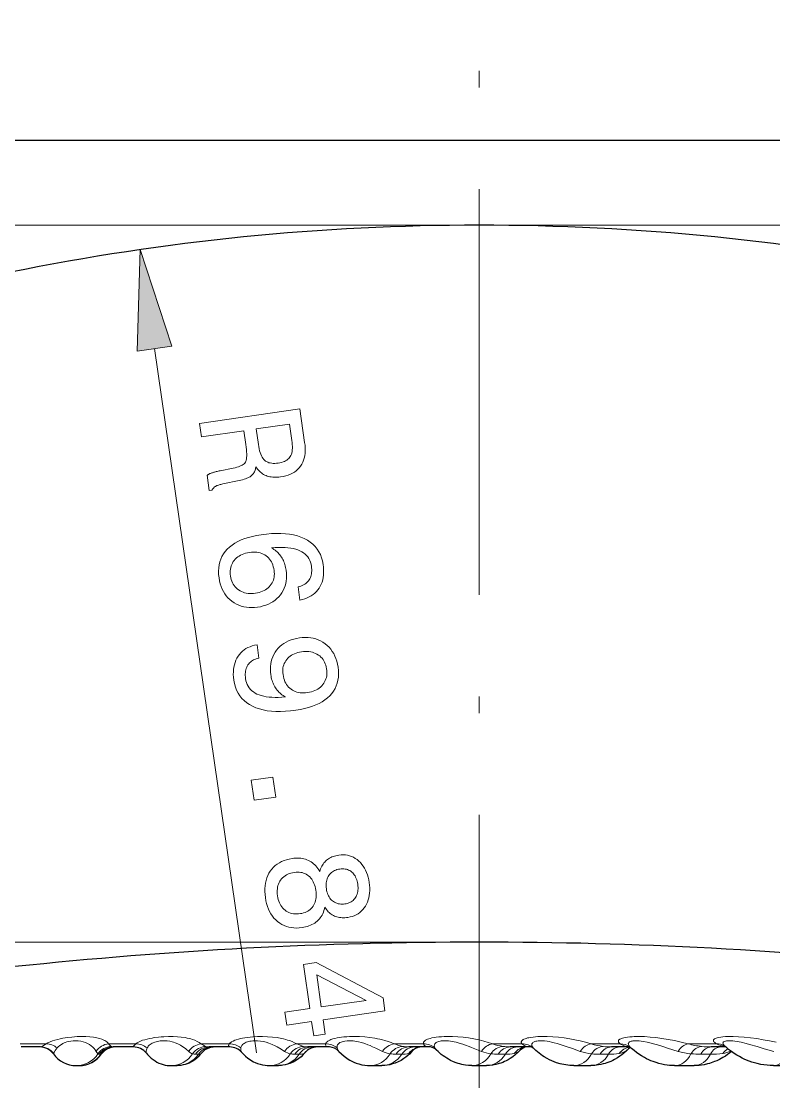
# Model space of a CAD drawing. Extents: x 0 to 297, y 0 to 535.
# Drawn here: x 144.63 to 166.89, y 111.05 to 142.41 of the extents above; entities that cross this region are included whole.
import ezdxf

# ---------------------------------------------------------------- set-up
doc = ezdxf.new("R2010")
doc.units = 0
doc.linetypes.add('DASHDOT', pattern=[18.5, 12, -3, 0.5, -3])

msp = doc.modelspace()

# ---------------------------------------------------------------- linework, layer by layer
at = {"color": 7, "linetype": 'DASHDOT', "lineweight": 13}
msp.add_line((158.178, 106.949), (158.178, 398.269), dxfattribs=at)
at = {"color": 7, "lineweight": 30}
for p, q in [((178.477, 138.881), (137.877, 138.881)), ((178.427, 138.881), (137.927, 138.881))]:
    msp.add_line(p, q, dxfattribs=at)
at = {"color": 7, "lineweight": 13}
for p, q in [((158.176, 136.381), (110.541, 136.381)), ((158.179, 136.381), (214.117, 136.381)), ((148.576, 132.734), (151.596, 111.91)), ((158.178, 115.181), (110.541, 115.181))]:
    msp.add_line(p, q, dxfattribs=at)
at = {"color": 7, "lineweight": 13, "ltscale": 0.01908}
msp.add_line((145.366, 112.173), (144.603, 112.173), dxfattribs=at)
at = {"color": 7, "lineweight": 30, "ltscale": 0.014203}
msp.add_line((145.2, 112.081), (144.632, 112.081), dxfattribs=at)
at = {"color": 7, "lineweight": 13, "ltscale": 0.020049}
msp.add_line((148.021, 112.173), (147.219, 112.173), dxfattribs=at)
at = {"color": 7, "lineweight": 30, "ltscale": 0.014899}
msp.add_line((147.947, 112.081), (147.351, 112.081), dxfattribs=at)
at = {"color": 7, "lineweight": 13, "ltscale": 0.020798}
msp.add_line((150.786, 112.173), (149.954, 112.173), dxfattribs=at)
at = {"color": 7, "lineweight": 30, "ltscale": 0.015432}
msp.add_line((150.806, 112.081), (150.189, 112.081), dxfattribs=at)
at = {"color": 7, "lineweight": 13, "ltscale": 0.021319}
msp.add_line((153.633, 112.173), (152.78, 112.173), dxfattribs=at)
at = {"color": 7, "lineweight": 30, "ltscale": 0.015795}
msp.add_line((153.746, 112.081), (153.114, 112.081), dxfattribs=at)
at = {"color": 7, "lineweight": 13, "ltscale": 0.021607}
msp.add_line((156.529, 112.173), (155.665, 112.173), dxfattribs=at)
at = {"color": 7, "lineweight": 30, "ltscale": 0.015985}
msp.add_line((156.734, 112.081), (156.094, 112.081), dxfattribs=at)
at = {"color": 7, "lineweight": 13, "ltscale": 0.021658}
msp.add_line((159.444, 112.173), (158.578, 112.173), dxfattribs=at)
at = {"color": 7, "lineweight": 30, "ltscale": 0.015271}
msp.add_line((159.709, 112.081), (159.098, 112.081), dxfattribs=at)
at = {"color": 7, "lineweight": 13, "ltscale": 0.000936522}
msp.add_line((159.778, 112.052), (159.803, 112.025), dxfattribs=at)
at = {"color": 7, "lineweight": 13, "ltscale": 0.021471}
msp.add_line((162.345, 112.173), (161.486, 112.173), dxfattribs=at)
at = {"color": 7, "lineweight": 30, "ltscale": 0.013554}
msp.add_line((162.633, 112.081), (162.091, 112.081), dxfattribs=at)
at = {"color": 7, "lineweight": 30, "ltscale": 0.000997126}
msp.add_line((162.612, 112.093), (162.646, 112.072), dxfattribs=at)
at = {"color": 7, "lineweight": 30, "ltscale": 0.000317446}
msp.add_line((162.655, 112.063), (162.646, 112.072), dxfattribs=at)
at = {"color": 7, "lineweight": 13, "ltscale": 0.021049}
msp.add_line((165.2, 112.173), (164.358, 112.173), dxfattribs=at)
at = {"color": 7, "lineweight": 30, "ltscale": 0.010667}
msp.add_line((165.468, 112.081), (165.042, 112.081), dxfattribs=at)
at = {"color": 7, "lineweight": 30, "ltscale": 0.000668864}
msp.add_line((165.449, 112.098), (165.428, 112.115), dxfattribs=at)
at = {"color": 7, "lineweight": 13, "ltscale": 0.001093}
msp.add_line((146.943, 111.867), (146.987, 111.867), dxfattribs=at)
at = {"color": 7, "lineweight": 13, "ltscale": 0.002175}
msp.add_line((149.788, 111.867), (149.875, 111.867), dxfattribs=at)
at = {"color": 7, "lineweight": 13, "ltscale": 0.003233}
msp.add_line((152.724, 111.867), (152.853, 111.867), dxfattribs=at)
at = {"color": 7, "lineweight": 13, "ltscale": 0.004255}
msp.add_line((155.72, 111.867), (155.89, 111.867), dxfattribs=at)
at = {"color": 7, "lineweight": 13, "ltscale": 0.005231}
msp.add_line((158.743, 111.867), (158.952, 111.867), dxfattribs=at)
at = {"color": 7, "lineweight": 13, "ltscale": 0.006149}
msp.add_line((161.76, 111.867), (162.005, 111.867), dxfattribs=at)
at = {"color": 7, "lineweight": 13, "ltscale": 0.007}
msp.add_line((164.737, 111.867), (165.017, 111.867), dxfattribs=at)
at = {"color": 7, "lineweight": 30, "ltscale": 0.002263}
msp.add_line((146.255, 111.531), (146.346, 111.531), dxfattribs=at)
at = {"color": 7, "lineweight": 30, "ltscale": 0.004502}
msp.add_line((149.064, 111.531), (149.244, 111.531), dxfattribs=at)
at = {"color": 7, "lineweight": 30, "ltscale": 0.006691}
msp.add_line((151.972, 111.531), (152.24, 111.531), dxfattribs=at)
at = {"color": 7, "lineweight": 30, "ltscale": 0.008806}
msp.add_line((154.949, 111.531), (155.301, 111.531), dxfattribs=at)
at = {"color": 7, "lineweight": 30, "ltscale": 0.010826}
msp.add_line((157.961, 111.531), (158.394, 111.531), dxfattribs=at)
at = {"color": 7, "lineweight": 30, "ltscale": 0.012726}
msp.add_line((160.975, 111.531), (161.484, 111.531), dxfattribs=at)
at = {"color": 7, "lineweight": 30, "ltscale": 0.014487}
msp.add_line((163.958, 111.531), (164.538, 111.531), dxfattribs=at)
at = {"color": 7, "lineweight": 30, "ltscale": 0.01609}
msp.add_line((166.878, 111.531), (167.522, 111.531), dxfattribs=at)
at = {"color": 7, "lineweight": 13}
for points in [[(149.091, 132.809), (148.152, 135.658), (148.06, 132.659)], [(149.907, 130.519), (152.872, 130.949), (153.016, 129.958), (153.026, 129.872), (153.031, 129.79), (153.032, 129.711), (153.027, 129.636), (153.018, 129.564), (153.004, 129.496), (152.984, 129.432), (152.96, 129.371), (152.931, 129.313), (152.897, 129.259), (152.858, 129.209), (152.815, 129.163), (152.766, 129.121), (152.714, 129.083), (152.657, 129.049), (152.595, 129.019), (152.528, 128.993), (152.457, 128.971), (152.381, 128.953), (152.301, 128.939), (152.253, 128.933), (152.206, 128.929), (152.16, 128.927), (152.115, 128.928), (152.072, 128.931), (152.03, 128.936), (151.989, 128.943), (151.949, 128.952), (151.911, 128.964), (151.874, 128.978), (151.838, 128.994), (151.803, 129.012), (151.769, 129.032), (151.737, 129.054), (151.707, 129.079), (151.677, 129.106), (151.649, 129.134), (151.622, 129.165), (151.597, 129.198), (151.572, 129.233), (151.566, 129.2), (151.559, 129.169), (151.55, 129.139), (151.54, 129.111), (151.528, 129.084), (151.514, 129.059), (151.5, 129.036), (151.483, 129.015), (151.466, 128.995), (151.447, 128.976), (151.425, 128.959), (151.4, 128.943), (151.371, 128.927), (151.339, 128.911), (151.304, 128.897), (151.265, 128.882), (151.223, 128.869), (151.177, 128.856), (151.128, 128.843), (151.075, 128.831), (150.597, 128.73), (150.567, 128.723), (150.539, 128.716), (150.512, 128.709), (150.487, 128.702), (150.464, 128.695), (150.442, 128.688), (150.423, 128.68), (150.404, 128.672), (150.388, 128.665), (150.374, 128.657), (150.36, 128.649), (150.348, 128.64), (150.336, 128.63), (150.325, 128.62), (150.315, 128.61), (150.305, 128.599), (150.297, 128.587), (150.289, 128.575), (150.282, 128.562), (150.276, 128.549), (150.195, 128.537), (150.13, 128.986), (150.139, 128.993), (150.149, 129), (150.161, 129.007), (150.173, 129.014), (150.186, 129.021), (150.2, 129.028), (150.215, 129.035), (150.232, 129.041), (150.249, 129.048), (150.267, 129.055), (150.286, 129.061), (150.307, 129.068), (150.329, 129.074), (150.352, 129.081), (150.377, 129.088), (150.403, 129.094), (150.431, 129.101), (150.46, 129.108), (150.49, 129.115), (150.521, 129.121), (150.902, 129.198), (150.958, 129.21), (151.009, 129.224), (151.055, 129.238), (151.098, 129.254), (151.136, 129.271), (151.17, 129.289), (151.2, 129.308), (151.225, 129.328), (151.246, 129.349), (151.263, 129.372), (151.276, 129.398), (151.286, 129.429), (151.294, 129.467), (151.3, 129.511), (151.302, 129.561), (151.302, 129.616), (151.3, 129.678), (151.294, 129.745), (151.286, 129.818), (151.276, 129.898), (151.217, 130.304), (149.965, 130.123)], [(152.637, 130.016), (152.567, 130.5), (151.58, 130.357), (151.646, 129.9), (151.657, 129.833), (151.67, 129.77), (151.684, 129.712), (151.7, 129.658), (151.718, 129.609), (151.737, 129.564), (151.758, 129.524), (151.781, 129.488), (151.805, 129.457), (151.831, 129.431), (151.86, 129.408), (151.89, 129.389), (151.924, 129.372), (151.96, 129.359), (151.999, 129.35), (152.041, 129.343), (152.085, 129.339), (152.132, 129.339), (152.181, 129.342), (152.233, 129.348), (152.284, 129.357), (152.331, 129.368), (152.376, 129.381), (152.416, 129.397), (152.454, 129.415), (152.488, 129.435), (152.518, 129.458), (152.546, 129.482), (152.57, 129.509), (152.59, 129.539), (152.607, 129.571), (152.622, 129.606), (152.634, 129.645), (152.643, 129.688), (152.649, 129.734), (152.652, 129.784), (152.652, 129.836), (152.65, 129.893), (152.645, 129.953)], [(152.877, 125.293), (152.82, 125.686), (152.864, 125.698), (152.906, 125.712), (152.945, 125.728), (152.982, 125.747), (153.017, 125.767), (153.048, 125.789), (153.078, 125.813), (153.104, 125.839), (153.128, 125.867), (153.15, 125.898), (153.169, 125.929), (153.186, 125.963), (153.199, 125.998), (153.21, 126.035), (153.218, 126.074), (153.223, 126.114), (153.226, 126.157), (153.226, 126.2), (153.223, 126.246), (153.217, 126.293), (153.206, 126.356), (153.189, 126.415), (153.167, 126.471), (153.14, 126.523), (153.109, 126.571), (153.073, 126.615), (153.031, 126.655), (152.985, 126.691), (152.934, 126.724), (152.878, 126.753), (152.817, 126.778), (152.751, 126.799), (152.68, 126.817), (152.604, 126.831), (152.522, 126.841), (152.436, 126.848), (152.344, 126.851), (152.248, 126.85), (152.146, 126.846), (152.039, 126.838), (152.074, 126.817), (152.108, 126.794), (152.14, 126.771), (152.171, 126.746), (152.201, 126.719), (152.229, 126.692), (152.256, 126.663), (152.281, 126.632), (152.305, 126.6), (152.328, 126.567), (152.349, 126.533), (152.368, 126.498), (152.386, 126.462), (152.403, 126.424), (152.418, 126.385), (152.431, 126.346), (152.443, 126.305), (152.454, 126.263), (152.462, 126.22), (152.47, 126.176), (152.479, 126.093), (152.482, 126.012), (152.48, 125.934), (152.472, 125.858), (152.457, 125.784), (152.437, 125.713), (152.412, 125.644), (152.38, 125.578), (152.342, 125.514), (152.299, 125.452), (152.25, 125.394), (152.197, 125.341), (152.141, 125.292), (152.079, 125.249), (152.014, 125.21), (151.945, 125.175), (151.871, 125.146), (151.793, 125.121), (151.711, 125.101), (151.624, 125.086), (151.537, 125.076), (151.452, 125.073), (151.37, 125.075), (151.291, 125.083), (151.213, 125.098), (151.139, 125.118), (151.067, 125.145), (150.997, 125.177), (150.93, 125.216), (150.865, 125.26), (150.804, 125.31), (150.748, 125.364), (150.698, 125.423), (150.652, 125.485), (150.611, 125.552), (150.575, 125.623), (150.545, 125.698), (150.519, 125.778), (150.499, 125.861), (150.483, 125.949), (150.472, 126.052), (150.469, 126.15), (150.473, 126.245), (150.486, 126.336), (150.506, 126.423), (150.535, 126.506), (150.571, 126.586), (150.616, 126.661), (150.668, 126.733), (150.728, 126.801), (150.796, 126.865), (150.871, 126.924), (150.953, 126.978), (151.042, 127.028), (151.139, 127.073), (151.242, 127.113), (151.353, 127.149), (151.471, 127.181), (151.596, 127.207), (151.729, 127.229), (151.885, 127.249), (152.035, 127.262), (152.178, 127.268), (152.316, 127.266), (152.447, 127.258), (152.571, 127.243), (152.689, 127.221), (152.801, 127.192), (152.907, 127.156), (153.006, 127.113), (153.098, 127.064), (153.182, 127.008), (153.257, 126.947), (153.325, 126.88), (153.385, 126.806), (153.437, 126.727), (153.48, 126.642), (153.516, 126.55), (153.543, 126.453), (153.563, 126.349), (153.573, 126.266), (153.578, 126.186), (153.578, 126.108), (153.573, 126.034), (153.564, 125.963), (153.55, 125.894), (153.531, 125.829), (153.507, 125.766), (153.478, 125.706), (153.445, 125.65), (153.407, 125.596), (153.365, 125.547), (153.318, 125.501), (153.268, 125.46), (153.213, 125.422), (153.154, 125.389), (153.091, 125.359), (153.024, 125.333), (152.952, 125.311)], [(151.56, 125.499), (151.617, 125.508), (151.671, 125.521), (151.722, 125.537), (151.77, 125.555), (151.815, 125.577), (151.858, 125.601), (151.898, 125.628), (151.935, 125.658), (151.969, 125.691), (152, 125.726), (152.028, 125.764), (152.053, 125.804), (152.073, 125.845), (152.09, 125.887), (152.103, 125.931), (152.112, 125.976), (152.118, 126.023), (152.12, 126.072), (152.118, 126.122), (152.112, 126.173), (152.102, 126.23), (152.089, 126.284), (152.073, 126.335), (152.054, 126.383), (152.032, 126.427), (152.006, 126.469), (151.978, 126.508), (151.947, 126.544), (151.912, 126.576), (151.875, 126.606), (151.835, 126.633), (151.792, 126.655), (151.748, 126.674), (151.702, 126.689), (151.654, 126.701), (151.603, 126.709), (151.551, 126.713), (151.496, 126.714), (151.44, 126.711), (151.381, 126.704), (151.323, 126.694), (151.268, 126.681), (151.215, 126.665), (151.166, 126.646), (151.119, 126.624), (151.076, 126.599), (151.035, 126.572), (150.998, 126.541), (150.963, 126.508), (150.931, 126.471), (150.903, 126.433), (150.878, 126.392), (150.858, 126.35), (150.841, 126.306), (150.828, 126.26), (150.819, 126.212), (150.813, 126.162), (150.812, 126.111), (150.814, 126.058), (150.82, 126.003), (150.83, 125.951), (150.842, 125.901), (150.859, 125.854), (150.878, 125.809), (150.901, 125.767), (150.927, 125.728), (150.956, 125.691), (150.988, 125.657), (151.024, 125.625), (151.064, 125.596), (151.105, 125.57), (151.149, 125.547), (151.194, 125.528), (151.241, 125.513), (151.29, 125.502), (151.341, 125.494), (151.393, 125.49), (151.447, 125.489), (151.503, 125.492)], [(151.607, 123.972), (151.664, 123.579), (151.621, 123.57), (151.58, 123.558), (151.541, 123.543), (151.505, 123.526), (151.471, 123.507), (151.44, 123.486), (151.411, 123.462), (151.384, 123.436), (151.36, 123.408), (151.337, 123.378), (151.318, 123.345), (151.301, 123.311), (151.287, 123.275), (151.276, 123.237), (151.268, 123.198), (151.262, 123.157), (151.259, 123.114), (151.259, 123.07), (151.262, 123.024), (151.268, 122.977), (151.28, 122.913), (151.296, 122.854), (151.318, 122.798), (151.345, 122.747), (151.376, 122.699), (151.412, 122.655), (151.453, 122.614), (151.499, 122.578), (151.55, 122.545), (151.606, 122.516), (151.667, 122.491), (151.733, 122.47), (151.804, 122.452), (151.88, 122.438), (151.962, 122.428), (152.048, 122.421), (152.14, 122.418), (152.237, 122.419), (152.339, 122.424), (152.446, 122.432), (152.411, 122.453), (152.377, 122.475), (152.344, 122.499), (152.313, 122.523), (152.283, 122.55), (152.255, 122.577), (152.228, 122.606), (152.202, 122.636), (152.178, 122.668), (152.156, 122.701), (152.135, 122.735), (152.115, 122.77), (152.097, 122.806), (152.081, 122.843), (152.066, 122.881), (152.052, 122.921), (152.04, 122.961), (152.03, 123.003), (152.021, 123.045), (152.014, 123.089), (152.005, 123.172), (152.001, 123.253), (152.004, 123.331), (152.012, 123.407), (152.026, 123.481), (152.046, 123.552), (152.072, 123.621), (152.104, 123.687), (152.142, 123.751), (152.185, 123.813), (152.234, 123.871), (152.286, 123.924), (152.343, 123.972), (152.404, 124.016), (152.47, 124.055), (152.539, 124.089), (152.613, 124.119), (152.691, 124.144), (152.773, 124.164), (152.859, 124.179), (152.947, 124.189), (153.032, 124.192), (153.115, 124.19), (153.195, 124.182), (153.272, 124.168), (153.347, 124.147), (153.419, 124.121), (153.489, 124.088), (153.556, 124.049), (153.621, 124.005), (153.682, 123.955), (153.737, 123.901), (153.788, 123.843), (153.834, 123.78), (153.875, 123.713), (153.91, 123.642), (153.941, 123.567), (153.967, 123.488), (153.987, 123.404), (154.003, 123.316), (154.014, 123.214), (154.017, 123.116), (154.012, 123.021), (154, 122.931), (153.979, 122.844), (153.951, 122.761), (153.914, 122.682), (153.87, 122.607), (153.818, 122.535), (153.757, 122.467), (153.69, 122.404), (153.615, 122.345), (153.533, 122.291), (153.443, 122.241), (153.347, 122.196), (153.243, 122.156), (153.132, 122.12), (153.014, 122.089), (152.889, 122.062), (152.756, 122.04), (152.599, 122.02), (152.448, 122.007), (152.304, 122.001), (152.166, 122.002), (152.035, 122.01), (151.91, 122.025), (151.792, 122.047), (151.68, 122.076), (151.575, 122.112), (151.477, 122.155), (151.385, 122.204), (151.302, 122.26), (151.226, 122.322), (151.159, 122.39), (151.099, 122.464), (151.048, 122.545), (151.004, 122.632), (150.968, 122.725), (150.941, 122.825), (150.921, 122.93), (150.911, 123.013), (150.906, 123.093), (150.907, 123.171), (150.912, 123.245), (150.922, 123.317), (150.937, 123.386), (150.957, 123.453), (150.982, 123.516), (151.012, 123.577), (151.047, 123.635), (151.086, 123.689), (151.129, 123.739), (151.176, 123.784), (151.226, 123.824), (151.28, 123.86), (151.338, 123.892), (151.4, 123.918), (151.465, 123.941), (151.534, 123.958)], [(152.924, 123.766), (152.867, 123.757), (152.814, 123.744), (152.763, 123.728), (152.715, 123.71), (152.67, 123.689), (152.628, 123.665), (152.589, 123.638), (152.552, 123.608), (152.518, 123.575), (152.487, 123.54), (152.459, 123.502), (152.435, 123.463), (152.414, 123.422), (152.397, 123.38), (152.384, 123.336), (152.375, 123.29), (152.37, 123.243), (152.368, 123.195), (152.37, 123.144), (152.376, 123.092), (152.386, 123.036), (152.399, 122.982), (152.415, 122.931), (152.434, 122.883), (152.456, 122.838), (152.481, 122.796), (152.509, 122.758), (152.541, 122.722), (152.575, 122.689), (152.612, 122.659), (152.652, 122.633), (152.694, 122.61), (152.738, 122.591), (152.784, 122.576), (152.832, 122.564), (152.882, 122.556), (152.934, 122.552), (152.988, 122.551), (153.044, 122.554), (153.103, 122.561), (153.161, 122.571), (153.216, 122.584), (153.269, 122.6), (153.318, 122.619), (153.364, 122.641), (153.408, 122.666), (153.449, 122.694), (153.486, 122.725), (153.521, 122.759), (153.553, 122.796), (153.582, 122.835), (153.606, 122.876), (153.627, 122.919), (153.644, 122.963), (153.657, 123.009), (153.667, 123.057), (153.672, 123.107), (153.673, 123.158), (153.671, 123.212), (153.665, 123.267), (153.656, 123.319), (153.643, 123.368), (153.627, 123.415), (153.607, 123.46), (153.585, 123.501), (153.559, 123.541), (153.53, 123.577), (153.497, 123.611), (153.461, 123.643), (153.422, 123.671), (153.38, 123.697), (153.337, 123.719), (153.291, 123.738), (153.244, 123.753), (153.195, 123.764), (153.144, 123.772), (153.092, 123.776), (153.038, 123.776), (152.981, 123.773)], [(151.438, 119.97), (152.074, 120.062), (152.16, 119.472), (151.523, 119.379)], [(153.461, 117.272), (153.474, 117.313), (153.488, 117.352), (153.505, 117.39), (153.522, 117.425), (153.542, 117.459), (153.563, 117.491), (153.585, 117.522), (153.609, 117.55), (153.635, 117.577), (153.662, 117.602), (153.691, 117.625), (153.722, 117.647), (153.754, 117.666), (153.788, 117.684), (153.824, 117.7), (153.861, 117.715), (153.9, 117.728), (153.941, 117.738), (153.984, 117.748), (154.028, 117.755), (154.095, 117.762), (154.16, 117.764), (154.224, 117.76), (154.285, 117.751), (154.345, 117.736), (154.403, 117.716), (154.46, 117.69), (154.514, 117.659), (154.567, 117.622), (154.618, 117.58), (154.666, 117.533), (154.71, 117.482), (154.751, 117.428), (154.787, 117.37), (154.82, 117.308), (154.849, 117.243), (154.874, 117.174), (154.896, 117.101), (154.913, 117.024), (154.927, 116.944), (154.937, 116.863), (154.942, 116.784), (154.942, 116.708), (154.937, 116.634), (154.928, 116.563), (154.914, 116.495), (154.896, 116.429), (154.872, 116.365), (154.844, 116.305), (154.811, 116.246), (154.774, 116.192), (154.734, 116.142), (154.691, 116.097), (154.644, 116.057), (154.594, 116.021), (154.541, 115.99), (154.484, 115.964), (154.424, 115.942), (154.361, 115.925), (154.295, 115.913), (154.25, 115.907), (154.206, 115.904), (154.164, 115.903), (154.123, 115.903), (154.082, 115.906), (154.043, 115.912), (154.006, 115.919), (153.969, 115.928), (153.934, 115.94), (153.899, 115.953), (153.866, 115.969), (153.834, 115.987), (153.803, 116.008), (153.773, 116.03), (153.744, 116.055), (153.716, 116.082), (153.689, 116.111), (153.663, 116.143), (153.638, 116.176), (153.615, 116.212), (153.602, 116.162), (153.587, 116.114), (153.57, 116.067), (153.551, 116.023), (153.529, 115.981), (153.505, 115.942), (153.479, 115.904), (153.45, 115.868), (153.42, 115.835), (153.386, 115.803), (153.351, 115.774), (153.313, 115.747), (153.274, 115.722), (153.232, 115.7), (153.189, 115.68), (153.143, 115.662), (153.095, 115.646), (153.045, 115.632), (152.993, 115.621), (152.939, 115.612), (152.855, 115.602), (152.773, 115.599), (152.694, 115.602), (152.618, 115.61), (152.545, 115.625), (152.474, 115.646), (152.405, 115.673), (152.34, 115.705), (152.277, 115.744), (152.217, 115.789), (152.16, 115.839), (152.108, 115.894), (152.06, 115.954), (152.017, 116.018), (151.979, 116.086), (151.945, 116.159), (151.915, 116.237), (151.89, 116.32), (151.87, 116.407), (151.854, 116.498), (151.843, 116.59), (151.838, 116.68), (151.839, 116.766), (151.845, 116.849), (151.857, 116.928), (151.874, 117.005), (151.897, 117.078), (151.926, 117.149), (151.96, 117.216), (152, 117.28), (152.046, 117.34), (152.095, 117.395), (152.148, 117.445), (152.206, 117.49), (152.268, 117.53), (152.335, 117.565), (152.405, 117.595), (152.48, 117.619), (152.559, 117.639), (152.643, 117.654), (152.697, 117.661), (152.75, 117.665), (152.802, 117.666), (152.852, 117.664), (152.901, 117.66), (152.949, 117.653), (152.995, 117.643), (153.04, 117.631), (153.084, 117.616), (153.126, 117.598), (153.167, 117.577), (153.206, 117.554), (153.243, 117.528), (153.279, 117.499), (153.314, 117.468), (153.346, 117.434), (153.377, 117.398), (153.407, 117.359), (153.435, 117.317)], [(154.053, 117.343), (154.012, 117.336), (153.972, 117.326), (153.935, 117.313), (153.9, 117.298), (153.867, 117.28), (153.835, 117.26), (153.806, 117.237), (153.779, 117.212), (153.754, 117.184), (153.732, 117.153), (153.711, 117.12), (153.694, 117.086), (153.679, 117.05), (153.667, 117.013), (153.658, 116.975), (153.652, 116.935), (153.649, 116.893), (153.649, 116.85), (153.651, 116.806), (153.657, 116.76), (153.665, 116.714), (153.675, 116.67), (153.688, 116.628), (153.702, 116.589), (153.72, 116.552), (153.739, 116.518), (153.761, 116.485), (153.785, 116.455), (153.812, 116.427), (153.841, 116.402), (153.871, 116.379), (153.903, 116.359), (153.936, 116.342), (153.971, 116.329), (154.006, 116.318), (154.043, 116.31), (154.081, 116.306), (154.121, 116.304), (154.161, 116.306), (154.203, 116.311), (154.245, 116.318), (154.284, 116.328), (154.321, 116.34), (154.356, 116.355), (154.388, 116.373), (154.419, 116.392), (154.447, 116.415), (154.473, 116.44), (154.497, 116.467), (154.518, 116.497), (154.537, 116.529), (154.553, 116.562), (154.567, 116.598), (154.578, 116.635), (154.586, 116.674), (154.591, 116.715), (154.594, 116.757), (154.594, 116.801), (154.591, 116.847), (154.585, 116.894), (154.577, 116.941), (154.567, 116.985), (154.555, 117.027), (154.54, 117.067), (154.523, 117.104), (154.505, 117.139), (154.484, 117.171), (154.461, 117.201), (154.436, 117.229), (154.408, 117.254), (154.379, 117.277), (154.349, 117.296), (154.317, 117.313), (154.283, 117.326), (154.249, 117.337), (154.212, 117.344), (154.175, 117.348), (154.136, 117.35), (154.095, 117.348)], [(152.711, 117.244), (152.658, 117.235), (152.608, 117.223), (152.56, 117.208), (152.516, 117.189), (152.474, 117.168), (152.435, 117.144), (152.398, 117.117), (152.365, 117.087), (152.334, 117.054), (152.306, 117.018), (152.281, 116.98), (152.259, 116.94), (152.241, 116.898), (152.227, 116.854), (152.216, 116.808), (152.208, 116.76), (152.204, 116.711), (152.203, 116.659), (152.206, 116.606), (152.213, 116.55), (152.222, 116.495), (152.235, 116.442), (152.25, 116.393), (152.268, 116.346), (152.289, 116.302), (152.313, 116.261), (152.339, 116.223), (152.368, 116.188), (152.4, 116.155), (152.435, 116.125), (152.472, 116.099), (152.511, 116.076), (152.552, 116.057), (152.595, 116.042), (152.639, 116.03), (152.685, 116.021), (152.733, 116.017), (152.783, 116.015), (152.834, 116.018), (152.888, 116.024), (152.937, 116.033), (152.984, 116.044), (153.028, 116.059), (153.069, 116.077), (153.108, 116.097), (153.144, 116.121), (153.178, 116.147), (153.209, 116.177), (153.238, 116.209), (153.264, 116.245), (153.287, 116.282), (153.307, 116.322), (153.323, 116.364), (153.336, 116.408), (153.346, 116.454), (153.353, 116.502), (153.356, 116.552), (153.356, 116.604), (153.352, 116.658), (153.346, 116.715), (153.336, 116.77), (153.324, 116.822), (153.309, 116.872), (153.292, 116.919), (153.272, 116.963), (153.25, 117.004), (153.225, 117.042), (153.197, 117.077), (153.167, 117.11), (153.134, 117.14), (153.099, 117.166), (153.062, 117.189), (153.024, 117.208), (152.984, 117.224), (152.943, 117.237), (152.9, 117.245), (152.855, 117.25), (152.808, 117.252), (152.76, 117.25)], [(152.433, 113.11), (153.167, 113.216), (152.978, 114.52), (153.354, 114.575), (155.334, 113.535), (155.391, 113.147), (153.565, 112.882), (153.627, 112.458), (153.284, 112.409), (153.223, 112.832), (152.489, 112.726)], [(153.372, 114.211), (153.509, 113.266), (154.838, 113.459)]]:
    msp.add_lwpolyline(points, close=True, dxfattribs=at)
for points in [[(145.366, 112.173), (145.42, 112.203), (145.487, 112.233), (145.558, 112.26), (145.627, 112.282), (145.711, 112.304), (145.788, 112.322), (145.859, 112.337), (145.934, 112.349), (146.003, 112.36), (146.132, 112.375), (146.284, 112.387), (146.422, 112.391), (146.547, 112.39), (146.662, 112.384), (146.768, 112.372), (146.866, 112.356), (146.946, 112.336), (147.017, 112.313), (147.081, 112.286), (147.109, 112.27), (147.136, 112.253), (147.168, 112.229), (147.195, 112.203), (147.219, 112.173)], [(148.021, 112.173), (148.058, 112.201), (148.105, 112.228), (148.161, 112.254), (148.224, 112.278), (148.286, 112.297), (148.361, 112.317), (148.429, 112.333), (148.501, 112.346), (148.569, 112.357), (148.696, 112.373), (148.775, 112.381), (148.851, 112.386), (148.993, 112.391), (149.126, 112.391), (149.25, 112.385), (149.367, 112.374), (149.479, 112.358), (149.539, 112.346), (149.597, 112.333), (149.649, 112.32), (149.699, 112.304), (149.771, 112.278), (149.838, 112.248), (149.899, 112.213), (149.928, 112.194), (149.954, 112.173)], [(150.786, 112.173), (150.797, 112.187), (150.812, 112.202), (150.829, 112.217), (150.85, 112.231), (150.898, 112.258), (150.95, 112.281), (150.988, 112.294), (151.059, 112.316), (151.117, 112.33), (151.173, 112.342), (151.249, 112.356), (151.323, 112.366), (151.403, 112.376), (151.479, 112.382), (151.626, 112.39), (151.767, 112.391), (151.917, 112.386), (152.06, 112.375), (152.198, 112.358), (152.329, 112.334), (152.393, 112.319), (152.456, 112.303), (152.513, 112.286), (152.568, 112.268), (152.642, 112.24), (152.713, 112.208), (152.78, 112.173)], [(153.633, 112.173), (153.641, 112.195), (153.655, 112.217), (153.677, 112.238), (153.698, 112.254), (153.721, 112.267), (153.756, 112.285), (153.792, 112.3), (153.852, 112.319), (153.91, 112.335), (153.976, 112.349), (154.04, 112.36), (154.109, 112.37), (154.177, 112.377), (154.259, 112.384), (154.34, 112.389), (154.485, 112.392), (154.641, 112.388), (154.794, 112.379), (154.943, 112.363), (155.089, 112.341), (155.167, 112.326), (155.243, 112.31), (155.315, 112.292), (155.386, 112.273), (155.481, 112.244), (155.574, 112.211), (155.665, 112.173)], [(156.529, 112.173), (156.527, 112.186), (156.527, 112.199), (156.529, 112.211), (156.533, 112.223), (156.54, 112.235), (156.549, 112.246), (156.572, 112.267), (156.592, 112.281), (156.613, 112.292), (156.648, 112.308), (156.684, 112.321), (156.731, 112.335), (156.779, 112.347), (156.842, 112.359), (156.904, 112.368), (156.983, 112.378), (157.061, 112.384), (157.145, 112.389), (157.228, 112.391), (157.388, 112.39), (157.548, 112.382), (157.706, 112.369), (157.864, 112.349), (158.022, 112.322), (158.179, 112.29), (158.313, 112.256), (158.446, 112.218), (158.578, 112.173)], [(159.444, 112.173), (159.431, 112.195), (159.427, 112.207), (159.424, 112.218), (159.424, 112.229), (159.426, 112.24), (159.43, 112.251), (159.436, 112.26), (159.449, 112.275), (159.464, 112.288), (159.483, 112.3), (159.503, 112.311), (159.536, 112.325), (159.571, 112.336), (159.61, 112.347), (159.65, 112.356), (159.71, 112.366), (159.771, 112.375), (159.84, 112.382), (159.91, 112.387), (160.05, 112.391), (160.193, 112.39), (160.356, 112.383), (160.52, 112.369), (160.687, 112.349), (160.856, 112.323), (161.011, 112.294), (161.167, 112.26), (161.326, 112.22), (161.486, 112.173)], [(162.345, 112.173), (162.318, 112.199), (162.308, 112.212), (162.3, 112.225), (162.295, 112.241), (162.294, 112.257), (162.298, 112.271), (162.303, 112.281), (162.31, 112.289), (162.324, 112.302), (162.34, 112.313), (162.364, 112.325), (162.389, 112.335), (162.416, 112.344), (162.46, 112.356), (162.505, 112.365), (162.568, 112.374), (162.632, 112.381), (162.698, 112.386), (162.766, 112.39), (162.905, 112.392), (163.067, 112.387), (163.233, 112.376), (163.404, 112.359), (163.582, 112.336), (163.768, 112.306), (163.959, 112.269), (164.155, 112.225), (164.358, 112.173)], [(165.2, 112.173), (165.172, 112.191), (165.148, 112.209), (165.128, 112.228), (165.119, 112.24), (165.112, 112.251), (165.108, 112.262), (165.106, 112.271), (165.109, 112.288), (165.116, 112.302), (165.127, 112.313), (165.141, 112.324), (165.163, 112.335), (165.186, 112.344), (165.221, 112.355), (165.259, 112.364), (165.322, 112.375), (165.389, 112.382), (165.46, 112.388), (165.534, 112.391), (165.687, 112.391), (165.849, 112.384), (166.02, 112.372), (166.199, 112.353), (166.385, 112.328), (166.58, 112.296), (166.766, 112.262), (166.961, 112.221)], [(145.366, 112.173), (145.291, 112.126), (145.263, 112.109), (145.23, 112.091), (145.208, 112.082), (145.2, 112.081)], [(145.696, 112.052), (145.73, 112.09), (145.773, 112.127), (145.82, 112.159), (145.861, 112.181), (145.899, 112.199), (145.934, 112.213), (145.983, 112.229), (146.029, 112.241), (146.102, 112.255), (146.168, 112.263), (146.23, 112.266), (146.274, 112.266), (146.316, 112.264), (146.395, 112.254), (146.468, 112.237), (146.535, 112.215), (146.597, 112.187), (146.654, 112.154), (146.706, 112.116), (146.749, 112.078), (146.788, 112.037), (146.822, 111.995), (146.85, 111.951)], [(148.021, 112.173), (147.989, 112.144), (147.966, 112.12), (147.952, 112.103), (147.945, 112.091), (147.943, 112.085), (147.943, 112.083), (147.944, 112.082), (147.945, 112.082), (147.947, 112.081)], [(148.359, 112.052), (148.346, 112.022), (148.337, 111.995), (148.33, 111.971), (148.327, 111.95), (148.326, 111.926), (148.33, 111.908), (148.337, 111.894)], [(148.359, 112.052), (148.373, 112.078), (148.392, 112.105), (148.416, 112.13), (148.444, 112.154), (148.472, 112.173), (148.506, 112.193), (148.537, 112.208), (148.58, 112.224), (148.62, 112.237), (148.664, 112.247), (148.705, 112.255), (148.745, 112.261), (148.784, 112.264), (148.83, 112.266), (148.875, 112.266), (148.953, 112.261), (149.027, 112.251), (149.098, 112.235), (149.141, 112.222), (149.183, 112.208), (149.263, 112.175), (149.34, 112.136), (149.413, 112.09), (149.46, 112.057), (149.505, 112.023), (149.589, 111.951)], [(150.786, 112.173), (150.776, 112.155), (150.769, 112.139), (150.764, 112.121), (150.764, 112.106), (150.769, 112.095), (150.774, 112.089), (150.782, 112.085), (150.793, 112.082), (150.806, 112.081)], [(151.129, 112.052), (151.132, 112.07), (151.138, 112.088), (151.146, 112.106), (151.156, 112.123), (151.169, 112.139), (151.182, 112.154), (151.205, 112.173), (151.227, 112.189), (151.256, 112.206), (151.284, 112.219), (151.321, 112.232), (151.356, 112.243), (151.397, 112.252), (151.436, 112.258), (151.483, 112.263), (151.528, 112.266), (151.576, 112.266), (151.622, 112.264), (151.709, 112.256), (151.794, 112.24), (151.878, 112.219), (151.961, 112.192), (152.052, 112.155), (152.141, 112.113), (152.202, 112.081), (152.321, 112.012), (152.421, 111.951)], [(153.633, 112.173), (153.633, 112.147), (153.639, 112.125), (153.653, 112.108), (153.672, 112.095), (153.686, 112.089), (153.701, 112.085), (153.722, 112.082), (153.746, 112.081)], [(153.976, 112.052), (153.973, 112.076), (153.975, 112.102), (153.982, 112.126), (153.991, 112.145), (154.003, 112.162), (154.022, 112.181), (154.041, 112.196), (154.06, 112.209), (154.095, 112.226), (154.129, 112.238), (154.165, 112.248), (154.2, 112.255), (154.27, 112.264), (154.339, 112.266), (154.407, 112.264), (154.455, 112.26), (154.503, 112.254), (154.557, 112.245), (154.61, 112.234), (154.701, 112.211), (154.792, 112.183), (154.884, 112.149), (154.954, 112.121), (155.025, 112.09), (155.12, 112.046), (155.316, 111.951)], [(156.529, 112.173), (156.541, 112.149), (156.559, 112.129), (156.582, 112.113), (156.602, 112.103), (156.624, 112.095), (156.649, 112.089), (156.676, 112.084), (156.734, 112.081)], [(156.87, 112.052), (156.861, 112.07), (156.855, 112.089), (156.851, 112.113), (156.853, 112.136), (156.859, 112.156), (156.867, 112.172), (156.878, 112.186), (156.893, 112.201), (156.91, 112.213), (156.928, 112.224), (156.957, 112.236), (156.986, 112.246), (157.021, 112.254), (157.056, 112.26), (157.091, 112.264), (157.127, 112.266), (157.2, 112.266), (157.273, 112.261), (157.325, 112.255), (157.377, 112.246), (157.437, 112.235), (157.498, 112.221), (157.617, 112.189), (157.693, 112.165), (157.771, 112.138), (157.877, 112.098), (157.95, 112.069), (158.102, 112.008), (158.243, 111.951)], [(159.444, 112.173), (159.466, 112.151), (159.494, 112.132), (159.525, 112.116), (159.549, 112.107), (159.575, 112.099), (159.607, 112.092), (159.642, 112.087), (159.709, 112.082)], [(159.778, 112.052), (159.754, 112.084), (159.744, 112.101), (159.738, 112.118), (159.734, 112.133), (159.733, 112.147), (159.734, 112.163), (159.738, 112.176), (159.743, 112.188), (159.75, 112.198), (159.767, 112.214), (159.785, 112.226), (159.805, 112.236), (159.825, 112.244), (159.854, 112.252), (159.885, 112.258), (159.922, 112.263), (159.961, 112.266), (160.035, 112.266), (160.112, 112.26), (160.191, 112.25), (160.252, 112.24), (160.314, 112.227), (160.399, 112.207), (160.488, 112.182), (160.603, 112.147), (160.725, 112.107), (160.938, 112.032), (161.169, 111.951)], [(162.345, 112.173), (162.381, 112.15), (162.422, 112.13), (162.468, 112.113), (162.503, 112.104), (162.539, 112.096), (162.582, 112.09), (162.627, 112.085)], [(162.655, 112.063), (162.624, 112.095), (162.602, 112.127), (162.591, 112.154), (162.588, 112.173), (162.59, 112.188), (162.594, 112.199), (162.6, 112.208), (162.61, 112.219), (162.622, 112.229), (162.647, 112.242), (162.674, 112.251), (162.699, 112.257), (162.726, 112.262), (162.763, 112.265), (162.803, 112.266), (162.857, 112.265), (162.913, 112.261), (162.973, 112.254), (163.035, 112.245), (163.148, 112.223), (163.269, 112.194), (163.375, 112.165), (163.448, 112.143), (163.605, 112.095), (163.748, 112.049), (163.901, 112.001), (164.063, 111.951)], [(165.449, 112.098), (165.419, 112.128), (165.401, 112.153), (165.391, 112.174), (165.389, 112.19), (165.39, 112.203), (165.393, 112.211), (165.397, 112.219), (165.406, 112.229), (165.417, 112.237), (165.438, 112.248), (165.463, 112.255), (165.49, 112.261), (165.519, 112.264), (165.584, 112.266), (165.63, 112.265), (165.678, 112.261), (165.74, 112.253), (165.804, 112.243), (165.929, 112.219), (166.073, 112.184), (166.176, 112.157), (166.403, 112.091), (166.607, 112.031), (166.718, 111.999), (166.891, 111.951)]]:
    msp.add_lwpolyline(points, dxfattribs=at)
at = {"color": 7, "lineweight": 30}
for points in [[(157.961, 111.531), (157.865, 111.534), (157.769, 111.545), (157.714, 111.554), (157.66, 111.565), (157.606, 111.579), (157.552, 111.594), (157.5, 111.612), (157.415, 111.646), (157.333, 111.684), (157.274, 111.716), (157.217, 111.749), (157.162, 111.786), (157.108, 111.824), (157.058, 111.862), (157.01, 111.902), (156.963, 111.944), (156.918, 111.987)], [(159.387, 111.984), (159.315, 111.912), (159.272, 111.874), (159.228, 111.837), (159.183, 111.802), (159.139, 111.77), (159.093, 111.74), (159.036, 111.706), (158.978, 111.674), (158.927, 111.649), (158.875, 111.627), (158.821, 111.606), (158.767, 111.588), (158.673, 111.563), (158.577, 111.545), (158.486, 111.534), (158.394, 111.531)], [(160.975, 111.531), (160.915, 111.532), (160.856, 111.536), (160.797, 111.541), (160.737, 111.549), (160.681, 111.559), (160.626, 111.571), (160.57, 111.585), (160.468, 111.616), (160.397, 111.642), (160.327, 111.671), (160.259, 111.703), (160.192, 111.738), (160.103, 111.791), (160.052, 111.824), (160.002, 111.86), (159.905, 111.935), (159.853, 111.979), (159.803, 112.025)], [(162.595, 112.025), (162.534, 111.965), (162.46, 111.9), (162.398, 111.851), (162.335, 111.805), (162.27, 111.762), (162.184, 111.712), (162.128, 111.683), (162.07, 111.656), (162.012, 111.632), (161.953, 111.61), (161.901, 111.594), (161.849, 111.579), (161.779, 111.562), (161.708, 111.549), (161.652, 111.541), (161.596, 111.536), (161.54, 111.532), (161.484, 111.531)], [(163.958, 111.531), (163.884, 111.533), (163.81, 111.537), (163.736, 111.545), (163.662, 111.556), (163.577, 111.572), (163.493, 111.593), (163.408, 111.618), (163.324, 111.647), (163.257, 111.673), (163.191, 111.702), (163.127, 111.734), (163.063, 111.768), (162.977, 111.818), (162.901, 111.868), (162.828, 111.92), (162.757, 111.976), (162.687, 112.034), (162.655, 112.063)], [(166.878, 111.531), (166.785, 111.533), (166.692, 111.54), (166.599, 111.551), (166.507, 111.566), (166.404, 111.588), (166.322, 111.609), (166.24, 111.634), (166.16, 111.663), (166.081, 111.694), (166.018, 111.722), (165.956, 111.752), (165.875, 111.795), (165.795, 111.841), (165.717, 111.891), (165.641, 111.943), (165.556, 112.008), (165.502, 112.052), (165.449, 112.098)], [(148.337, 111.895), (148.37, 111.855), (148.417, 111.805), (148.478, 111.749), (148.532, 111.707), (148.59, 111.668), (148.647, 111.635), (148.707, 111.606), (148.767, 111.582), (148.828, 111.563), (148.89, 111.548), (148.953, 111.538), (149.008, 111.533), (149.064, 111.531)], [(149.958, 111.891), (149.92, 111.845), (149.871, 111.793), (149.817, 111.744), (149.773, 111.709), (149.709, 111.666), (149.654, 111.634), (149.596, 111.605), (149.538, 111.582), (149.478, 111.563), (149.418, 111.549), (149.357, 111.538), (149.301, 111.533), (149.244, 111.531)], [(151.158, 111.92), (151.213, 111.862), (151.271, 111.807), (151.339, 111.751), (151.412, 111.7), (151.457, 111.672), (151.504, 111.646), (151.554, 111.622), (151.624, 111.593), (151.697, 111.57), (151.769, 111.552), (151.843, 111.54), (151.908, 111.533), (151.972, 111.531)], [(153.029, 111.914), (152.975, 111.856), (152.912, 111.794), (152.848, 111.742), (152.779, 111.694), (152.73, 111.664), (152.68, 111.636), (152.645, 111.62), (152.578, 111.592), (152.508, 111.569), (152.439, 111.552), (152.369, 111.54), (152.305, 111.533), (152.24, 111.531)], [(154.027, 111.952), (154.106, 111.875), (154.182, 111.81), (154.264, 111.75), (154.306, 111.722), (154.35, 111.695), (154.395, 111.67), (154.472, 111.633), (154.544, 111.604), (154.617, 111.58), (154.704, 111.557), (154.793, 111.542), (154.871, 111.534), (154.949, 111.531)], [(156.185, 111.946), (156.114, 111.873), (156.064, 111.828), (156.011, 111.784), (155.947, 111.737), (155.867, 111.686), (155.783, 111.642), (155.695, 111.604), (155.618, 111.578), (155.537, 111.557), (155.453, 111.542), (155.377, 111.534), (155.301, 111.531)], [(165.638, 111.946), (165.584, 111.903), (165.527, 111.86), (165.461, 111.814), (165.384, 111.766), (165.281, 111.711), (165.206, 111.675), (165.139, 111.647), (165.044, 111.612), (164.985, 111.594), (164.926, 111.579), (164.828, 111.558), (164.755, 111.546), (164.683, 111.538), (164.61, 111.533), (164.538, 111.531)]]:
    msp.add_lwpolyline(points, dxfattribs=at)
for centre, radius, start, end in [((158.176, 66.556), 69.825, 89.99888, 101.45333), ((158.179, 66.556), 69.825, 78.54667, 90.00112), ((158.175, -15.201), 130.382, 89.99912, 102.08772), ((158.179, -15.201), 130.382, 77.91228, 90.00088), ((145.184, 111.581), 0.5, 36.1385, 90), ((147.415, 111.581), 0.5, 90.0002, 144.0584), ((147.947, 111.581), 0.5, 38.8235, 89.9998), ((150.351, 111.581), 0.5, 107.2426, 141.7279), ((150.351, 111.582), 0.499, 90.0568, 107.2888), ((150.802, 111.608), 0.474, 41.2605, 89.5546), ((153.39, 111.606), 0.475, 90.2513, 139.5402), ((153.73, 111.678), 0.404, 42.6764, 87.7675), ((156.488, 111.676), 0.406, 91.3127, 138.2219), ((156.693, 111.776), 0.308, 43.1853, 82.3433), ((159.611, 111.78), 0.302, 94.595, 137.86), ((159.637, 111.859), 0.235, 44.8299, 72.49), ((162.762, 111.862), 0.233, 118.2862, 135.7707), ((146.259, 112.356), 0.825, 215.5342, 269.7349), ((146.343, 112.349), 0.818, 270.2258, 324.5739)]:
    msp.add_arc(centre, radius, start, end, dxfattribs=at)
at = {"color": 7, "lineweight": 13}
for centre, radius, start, end in [((145.2, 111.585), 0.496, 38.5491, 89.9573), ((145.372, 111.684), 0.49, 48.6965, 90.7139), ((146.664, 111.274), 1.242, 141.2112, 150.0399), ((147.274, 111.665), 0.512, 96.2349, 145.9197), ((147.319, 111.595), 0.502, 92.203, 145.6973), ((148.009, 112.925), 1.091, 223.5463, 229.397), ((147.347, 112.161), 0.0803, 233.6263, 272.9548), ((148.029, 111.668), 0.506, 49.4044, 90.9992), ((150.014, 111.664), 0.513, 96.6671, 145.9229), ((150.116, 111.597), 0.5, 92.4151, 145.8337), ((150.422, 112.862), 0.832, 235.7784, 246.8204), ((150.183, 112.338), 0.257, 249.919, 271.2146), ((150.797, 111.661), 0.513, 49.7216, 91.2318), ((151.291, 112.018), 0.165, 168.0301, 216.3465), ((152.845, 111.669), 0.509, 97.29, 146.3388), ((153.003, 111.606), 0.492, 92.7725, 146.4074), ((153.287, 113.187), 1.133, 243.4529, 254.2441), ((153.108, 112.618), 0.537, 256.1251, 270.6491), ((153.389, 111.585), 0.496, 90.0458, 141.9438), ((153.646, 111.663), 0.511, 49.66, 91.4267), ((154.174, 112.09), 0.202, 190.8406, 223.1385), ((155.736, 111.681), 0.498, 98.1385, 147.1711), ((155.947, 111.621), 0.477, 93.2956, 147.4247), ((156.242, 113.626), 1.563, 248.3358, 258.1), ((156.088, 112.989), 0.907, 259.3298, 270.4061), ((156.48, 111.596), 0.485, 90.1886, 142.6002), ((156.543, 111.674), 0.5, 49.2161, 91.5933), ((157.107, 112.18), 0.27, 208.2717, 225.4511), ((158.918, 111.642), 0.457, 94.0457, 148.9269), ((159.231, 114.139), 2.072, 251.6083, 260.3955), ((159.091, 113.434), 1.352, 261.2596, 270.2799), ((159.591, 111.614), 0.467, 90.4455, 143.7172), ((159.153, 112.212), 0.327, 280.6456, 315.6106), ((159.459, 111.693), 0.48, 48.3706, 91.7356), ((162.214, 114.698), 2.628, 253.9028, 261.8896), ((162.085, 113.934), 1.853, 262.5312, 270.2058), ((162.689, 111.634), 0.448, 96.9096, 145.1276), ((162.256, 112.375), 0.488, 277.7554, 314.0549), ((162.359, 111.719), 0.455, 50.9104, 91.8013), ((165.156, 115.276), 3.204, 255.5654, 262.9213), ((165.035, 114.467), 2.386, 263.4179, 270.1583), ((165.534, 112.813), 0.722, 242.4035, 263.4784), ((165.213, 111.749), 0.424, 59.526, 91.7794), ((165.76, 111.638), 0.452, 120.4328, 146.099), ((165.287, 112.652), 0.768, 277.2877, 295.5983), ((145.602, 111.884), 0.0167, 144.7651, 210.6448), ((147.128, 112.096), 0.313, 207.4926, 224.1838), ((146.941, 111.935), 0.0678, 237.241, 272.3113), ((146.991, 111.895), 0.0279, 261.6493, 312.0256), ((149.825, 112.189), 0.335, 225.1699, 248.4228), ((149.784, 112.184), 0.317, 254.9998, 270.6933), ((149.89, 111.981), 0.114, 262.2816, 307.0305), ((152.714, 112.396), 0.532, 236.6069, 256.8285), ((152.72, 112.618), 0.75, 260.2648, 270.3317), ((152.87, 112.235), 0.367, 267.3551, 290.3741), ((152.96, 111.973), 0.0908, 295.032, 319.7738), ((155.676, 112.676), 0.809, 243.5725, 260.6226), ((155.715, 113.218), 1.35, 262.7432, 270.1982), ((155.907, 112.641), 0.773, 268.7542, 284.038), ((156.043, 112.076), 0.192, 285.4485, 317.564), ((158.671, 113.013), 1.145, 248.063, 262.6959), ((158.738, 113.958), 2.09, 264.1668, 270.134), ((158.968, 113.183), 1.316, 269.3109, 280.7725), ((161.662, 113.394), 1.524, 251.1239, 263.9743), ((161.754, 114.805), 2.938, 265.0792, 270.098), ((162.02, 113.839), 1.972, 269.5852, 278.8088), ((164.617, 113.799), 1.929, 253.2996, 264.8265), ((164.732, 115.724), 3.856, 265.7044, 270.0755), ((165.029, 114.579), 2.712, 269.7372, 277.5181)]:
    msp.add_arc(centre, radius, start, end, dxfattribs=at)
for centre, major_axis, ratio, start_param, end_param in [((147.351, 111.581), (0, 0.5), 0.994522, 0, 0.96132), ((147.395, 111.581), (0, 0.5), 0.994522, 6.283185, 7.244505), ((150.189, 111.581), (0, 0.5), 0.978148, 0, 0.96132), ((150.276, 111.581), (0, 0.5), 0.978148, 6.283185, 7.244505), ((153.114, 111.581), (0, 0.5), 0.951057, 0, 0.96132), ((153.243, 111.581), (0, 0.5), 0.951057, 6.283185, 7.244505), ((156.094, 111.581), (0, 0.5), 0.913545, 0, 0.96132), ((156.265, 111.581), (0, 0.5), 0.913545, 6.283175, 7.244503), ((158.576, 111.685), (-0.171, -0.47), 0.8398, 3.545807, 4.434702), ((159.098, 111.581), (0, 0.5), 0.866025, 0, 0.96132), ((159.307, 111.581), (0, 0.5), 0.866025, 6.283174, 7.244503), ((161.473, 111.685), (-0.148, -0.477), 0.781853, 3.488597, 4.377492), ((161.838, 111.599), (-0.073, -0.495), 0.836987, 3.303217, 4.240931), ((162.091, 111.581), (0, 0.5), 0.809017, 0, 0.96132), ((162.337, 111.581), (0, 0.5), 0.809017, 0, 0.96132), ((164.334, 111.685), (-0.132, -0.482), 0.715341, 3.444159, 4.333054), ((164.751, 111.599), (-0.064, -0.496), 0.77582, 3.278922, 4.216637), ((165.042, 111.581), (0, 0.5), 0.743145, 0, 0.96132), ((165.322, 111.581), (0, 0.5), 0.743145, 6.283184, 7.244504), ((146.255, 112.317), (0, -0.786), 0.994522, 0.000009, 0.97808), ((146.346, 112.317), (0, -0.786), 0.994522, 0.000028, 0.96132), ((149.064, 112.317), (0, -0.786), 0.978148, 0.000009, 0.97808), ((149.244, 112.317), (0, -0.786), 0.978148, 0.000028, 0.96132), ((151.972, 112.317), (0, -0.786), 0.951057, 0.000009, 0.97808), ((152.24, 112.317), (0, -0.786), 0.951057, 0.000028, 0.96132), ((154.949, 112.317), (0, -0.786), 0.913545, 0.000009, 0.97808), ((155.301, 112.317), (0, -0.786), 0.913545, 0.000028, 0.96132), ((157.961, 112.317), (0, -0.786), 0.866025, 0.000009, 0.97808), ((158.394, 112.317), (0, -0.786), 0.866025, 0.000028, 0.96132), ((160.975, 112.317), (0, -0.786), 0.809017, 0.000009, 0.97808), ((161.484, 112.317), (0, -0.786), 0.809017, 0.000028, 0.96132), ((163.958, 112.317), (0, -0.786), 0.743145, 0.000009, 0.97808), ((164.538, 112.317), (0, -0.786), 0.743145, 0.000028, 0.96132), ((166.878, 112.317), (0, -0.786), 0.669131, 0.000009, 0.97808)]:
    msp.add_ellipse(centre, major_axis=major_axis, ratio=ratio, start_param=start_param, end_param=end_param, dxfattribs=at)
at = {"color": 7, "lineweight": 5}
msp.add_point((158.178, 115.181), dxfattribs=at)
at = {"color": 7, "lineweight": 13}
msp.add_solid([(149.091, 132.809), (148.152, 135.658), (149.091, 132.809), (148.06, 132.659)], dxfattribs=at)

doc.saveas('drawing.dxf')
